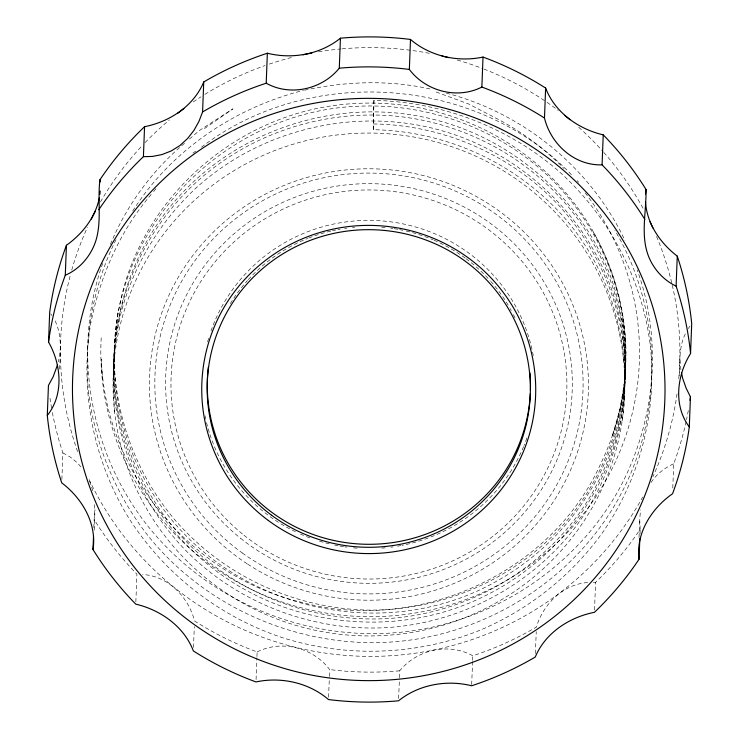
<?xml version="1.0" encoding="UTF-8"?>
<svg xmlns="http://www.w3.org/2000/svg" width="739" height="739" viewBox="0 0 739 739"><rect width="100%" height="100%" fill="white"/><g stroke="black" fill="none" stroke-linecap="round" stroke-linejoin="round"><path stroke-width="0.55" stroke-dasharray="3.69 2.77" d="M114.61 411.9C112.448 378.765 113.049 345.418 121.02 312.994C133.593 265.356 159.735 221.903 195.743 188.288C260.063 129.593 353.935 107.053 437.968 129.611C521.078 151.855 590.609 217.829 615.199 300.524C630.736 354.766 628.141 413.895 606.959 466.272C577.824 537.576 514.279 592.706 440.148 613.028C374.507 630.967 302.39 622.016 243.113 588.623C184.279 555.211 139.634 498.188 122.092 432.768C102.388 357.99 118.397 275.093 165.019 213.322C225.275 133.574 332.217 95.673 429.368 118.388C513.263 137.676 585.159 201.119 612.807 282.908C627.587 328.458 629.545 377.86 618.137 424.38C601.62 489.375 557.733 546.204 499.619 579.478C379.246 650.108 213.876 605.324 146.534 482.826C111.441 420.907 105.095 344.753 126.896 277.264C154.266 194.865 225.811 130.286 310.047 110.009A255.888 251.436 2.2 0 1 568.827 196.408A255.888 251.436 2.2 0 1 601.047 463.03C551.377 574.157 416.953 633.988 300.459 602.054C190.514 575.515 105.132 472.35 101.335 359.043L102.388 380.142M622.146 420.944A255.888 251.436 2.2 0 0 274.141 150.811A255.888 251.436 2.2 0 0 210.476 581.722A255.888 251.436 2.2 0 0 622.146 420.944C632.566 350.582 613.425 276.478 567.691 221.589C519.979 164.732 447.446 130.905 373.352 129.731L373.916 100.384C441.238 101.723 507.397 126.775 558.361 170.875C608.003 215.077 641.166 276.709 649.941 342.665C657.775 408.464 641.018 476.193 603.717 530.916C572.808 574.609 529.835 608.982 480.627 629.97C418.015 655.364 347.154 658.052 282.723 637.766C218.735 616.603 162.913 573.03 127.348 515.73C92.874 458.402 79.636 389.259 90.805 323.276C100.282 275.453 120.522 229.275 152.899 192.5M373.352 129.731L373.916 100.384M113.769 375.92C111.33 298.722 146.784 222.088 206.587 173.342C259.352 130.369 328.984 109.594 396.677 116.245C463.935 123.09 527.822 157.01 570.499 209.553C612.391 261.449 632.131 330.241 623.494 396.437M114.684 349.159C107.534 422.773 134.461 498.021 186.108 550.851C238.586 603.791 313.761 632.15 388.114 627.54C461.875 622.432 532.348 584.798 576.651 525.447C612.492 476.341 629.591 414.524 623.698 353.981M59.6 369.057C60.33 352.337 62.519 334.37 54.159 319.017M61.873 479.399L62.889 452.868A323.22 317.604 2.2 0 1 52.007 410.524M93.844 527.628L94.749 504.349M94.204 530.131L94.998 509.577M135.856 601.842L136.918 574.157A323.22 317.604 2.2 0 1 94.158 519.563M193.498 647.475L194.302 626.718M256.063 679.621L256.913 657.71M256.95 656.555L257.135 651.946A323.22 317.604 2.2 0 1 194.523 620.954C188.537 597.029 168.039 575.847 142.599 574.508M328.587 697.246L329.345 677.645M329.391 676.49L329.649 669.571C313.281 647.706 281.698 639.392 257.135 651.946M398.644 698.494L399.402 678.892M399.448 677.737L399.716 670.818C416.888 649.627 448.702 642.33 472.794 655.789A323.22 317.604 2.2 0 0 536.422 627.041C543.257 603.772 563.774 583.579 588.798 582.508M471.685 684.619L472.572 661.553M472.618 660.398L472.794 655.789M535.405 653.572L536.246 631.66M594.525 610.008L595.588 582.332A323.22 317.604 2.2 0 0 640.186 529.29L639.734 519.286L640.528 509.892M639.032 537.558L639.734 519.286M640.011 533.9L640.186 529.29M672.786 487.971L673.719 463.759A323.22 317.604 2.2 0 0 686.041 421.821M679.178 375.578C679.954 361.066 678.845 345.51 686.115 332.328M624.566 381.324L619.919 409.378L612.049 436.74C636.233 369.029 627.836 291.84 592.078 229.764M60.469 346.489L59.489 356.734L58.242 361.87M117.898 312.865L114.212 349.39L114.379 373.158M114.554 347.173L114.286 349.261C109.825 423.114 139.495 497.347 193.027 548.301C247.371 599.32 323.506 625.028 397.656 617.776C471.14 610.063 540.191 569.945 582.267 509.051C616.28 458.679 631.06 396.289 622.949 336.023M102.703 263.37C71.923 350.12 89.511 450.651 145.638 523.258C203.715 598.184 299.766 640.15 394.164 632.833C487.805 625.591 575.82 569.714 620.409 486.77C655.17 420.74 662.892 340.263 637.147 269.827M116.014 239.685C92.929 285.817 84.006 338.139 88.301 389.416C94.158 442.689 115.099 493.689 148.133 535.867C207.428 609.832 304.145 650.265 398.432 641.434C491.915 632.686 578.988 575.395 622.183 491.749C664.038 410.588 661.691 308.93 614.866 230.365M110.416 244.323C126.655 205.211 152.511 169.868 185.129 142.83M132.706 211.021C170.977 150.451 234.383 107.829 303.489 90.38M651.077 482.447C656.565 474.152 664.694 467.833 673.719 463.759M688.221 328.606L689.967 326.075M153.629 191.604L156.511 188.039M189.461 139.052L199.013 130.748L232.896 108.855L204.463 128.595M192.944 153.084L195.78 151.116M201.461 147.172C310.454 63.637 478.918 76.172 573.159 176.492M304.597 90.195C346.342 81.179 390.09 79.692 431.835 89.354M593.325 582.387L595.588 582.332M373.574 123.958C441.275 124.909 507.961 153.121 555.229 201.701C601.648 249.699 627.614 316.458 625.046 383.236M446.338 93.151C523.406 113.039 591.237 168.335 624.982 240.591M436.186 92.024L468.785 104.033L499.509 120.014A269.347 264.664 2.2 0 1 564.005 168.492M62.889 452.868L70.399 457.127L77.567 462.993L82.463 468.785M577.094 180.621L578.674 182.274M50.815 313.826L51.924 315.562M680.924 369.869L679.871 357.528M92.855 490.816L88.883 479.075A309.752 304.366 2.2 0 0 360.346 656.223A309.752 304.366 2.2 0 0 642.671 497.079M621.859 318.112C634.57 390.1 613.379 466.364 565.862 521.826C517.245 577.815 444.167 610.303 370.128 610.109C295.674 609.379 222.725 575.736 174.247 519.129C134.738 471.981 112.984 410.93 114.212 349.39C117.954 218.402 231.427 109.206 361.639 106.12C429.359 103.793 497.375 128.762 547.026 174.977C595.782 220.647 625.111 286.039 625.915 352.919M585.149 192.833A269.347 264.664 2.2 0 1 448.518 605.343A269.347 264.664 2.2 0 1 101.252 336.753M677.035 393.841A309.752 304.366 2.2 0 1 652.906 476.701M77.613 451.612A309.752 304.366 2.2 0 1 70.538 274.492M71.738 270.086A309.752 304.366 2.2 0 1 87.442 227.316M100.476 201.959A309.752 304.366 2.2 0 1 141.934 145.934M145.084 142.609A309.752 304.366 2.2 0 1 169.453 119.921M193.276 101.917A309.752 304.366 2.2 0 1 200.98 96.827M204.888 94.37A309.752 304.366 2.2 0 1 265.042 65.568M269.292 64.09A309.752 304.366 2.2 0 1 292.044 57.374M318.527 51.822A309.752 304.366 2.2 0 1 340.956 48.95M342.083 48.848A309.752 304.366 2.2 0 1 429.821 53.411M457.238 60.016A309.752 304.366 2.2 0 1 482.927 68.662M483.98 69.069A309.752 304.366 2.2 0 1 546.075 101.714M547.026 102.361A309.752 304.366 2.2 0 1 558.278 110.434M578.702 127.219A309.752 304.366 2.2 0 1 603.033 151.615M603.8 152.465A309.752 304.366 2.2 0 1 643.752 209.636M656.546 236.406A309.752 304.366 2.2 0 1 672.019 284.099M672.278 285.217A309.752 304.366 2.2 0 1 678.624 380.252M688.295 410.551A323.22 317.604 2.2 0 1 686.522 419.576M399.716 670.818A323.22 317.604 2.2 0 1 329.649 669.571M51.601 408.261A323.22 317.604 2.2 0 1 49.661 395.753M230.309 303.609A161.61 158.802 2.2 0 1 247.5 280.487M248.276 279.638A161.61 158.802 2.2 0 1 307.71 238.42M308.754 238.013A161.61 158.802 2.2 0 1 331.349 230.984M332.448 230.725A161.61 158.802 2.2 0 1 335.746 230.014M337.945 229.58A161.61 158.802 2.2 0 1 340.152 229.182M344.586 228.462A161.61 158.802 2.2 0 1 346.822 228.148M352.438 227.492A161.61 158.802 2.2 0 1 354.692 227.279M381.721 227.206A161.61 158.802 2.2 0 1 385.102 227.51M390.719 228.175A161.61 158.802 2.2 0 1 392.963 228.49M394.081 228.665A161.61 158.802 2.2 0 1 398.533 229.423M399.642 229.626A161.61 158.802 2.2 0 1 402.949 230.3M406.228 231.03A161.61 158.802 2.2 0 1 432.989 239.796M434.015 240.24A161.61 158.802 2.2 0 1 465.164 258.068M466.06 258.733A161.61 158.802 2.2 0 1 490.04 280.561M490.779 281.383A161.61 158.802 2.2 0 1 509.614 307.6M510.178 308.597A161.61 158.802 2.2 0 1 511.286 310.602M513.429 314.666A161.61 158.802 2.2 0 1 514.963 317.761M526.852 438.024A166.996 164.095 2.2 0 1 524.025 445.515M523.591 446.578A166.996 164.095 2.2 0 1 435.308 535.156M434.273 535.59A166.996 164.095 2.2 0 1 401.998 545.382M400.898 545.594A166.996 164.095 2.2 0 1 397.591 546.195M393.139 546.888A166.996 164.095 2.2 0 1 390.903 547.193M385.278 547.821A166.996 164.095 2.2 0 1 381.897 548.107M357.131 548.162A166.996 164.095 2.2 0 1 352.623 547.784M346.997 547.137A166.996 164.095 2.2 0 1 344.753 546.832M343.635 546.666A166.996 164.095 2.2 0 1 339.183 545.927M338.065 545.724A166.996 164.095 2.2 0 1 334.758 545.077M329.289 543.849A166.996 164.095 2.2 0 1 319.507 541.17M309.872 537.909A166.996 164.095 2.2 0 1 304.625 535.849M303.581 535.424A166.996 164.095 2.2 0 1 300.487 534.085M295.415 531.738A166.996 164.095 2.2 0 1 209.599 433.451M209.257 432.361A166.996 164.095 2.2 0 1 205.978 420.195M205.728 419.068A166.996 164.095 2.2 0 1 205.017 415.697M207.594 341.898A166.996 164.095 2.2 0 1 208.869 337.483M210.994 330.961A166.996 164.095 2.2 0 1 379.292 220.721A166.996 164.095 2.2 0 1 532.366 351.034M532.597 352.161A166.996 164.095 2.2 0 1 533.262 355.551M240.591 538.306A203.364 199.826 2.2 0 0 569.732 415.512A203.364 199.826 2.2 0 0 296.561 196.657A203.364 199.826 2.2 0 0 240.591 538.306M243.953 535.202A197.969 194.533 2.2 0 0 564.374 415.66A197.969 194.533 2.2 0 0 298.445 202.606A197.969 194.533 2.2 0 0 243.953 535.202M242.327 553.003A214.134 210.412 2.2 0 0 581.815 406.699A214.134 210.412 2.2 0 0 282.741 190.773A214.134 210.412 2.2 0 0 242.327 553.003M247.657 564.143A219.52 215.705 2.2 0 0 588.022 398.072A219.52 215.705 2.2 0 0 271.093 191.262A219.52 215.705 2.2 0 0 247.657 564.143"/><path stroke-width="1.11" d="M639.835 538.519L639.032 559.275A323.22 317.604 2.2 0 1 594.433 612.317C569.436 617.185 545.243 632.917 535.267 657.026A323.22 317.604 2.2 0 1 471.639 685.774C446.726 679.547 418.717 684.545 398.561 700.803A323.22 317.604 2.2 0 1 328.504 699.556C308.884 682.67 281.116 676.564 255.98 681.931A323.22 317.604 2.2 0 1 193.369 650.939C184.103 626.561 160.594 609.943 135.764 604.142A323.22 317.604 2.2 0 1 93.003 549.539C97.114 523.517 81.983 498.141 61.734 482.853A323.22 317.604 2.2 0 1 47.296 415.457C64.062 394.598 61.263 364.225 48.543 342.083L49.698 312.098A323.22 317.604 2.2 0 1 66.436 245.265C82.509 233.903 95.497 217.164 99.405 197.599M47.296 415.457L48.441 385.481L53.171 376.733L57.494 364.946M48.543 342.083A323.22 317.604 2.2 0 1 65.281 275.241L66.436 245.265M65.281 275.241C80.098 268.931 91.073 255.639 95.95 240.443C101.862 220.721 97.382 199.909 99.968 179.725A323.22 317.604 2.2 0 1 144.567 126.683C169.564 121.815 193.757 106.083 203.733 81.974A323.22 317.604 2.2 0 1 267.361 53.226C292.274 59.453 320.283 54.455 340.439 38.197A323.22 317.604 2.2 0 1 410.496 39.444C430.116 56.33 457.884 62.436 483.02 57.069A323.22 317.604 2.2 0 1 545.631 88.061C554.897 112.439 578.406 129.057 603.236 134.858A323.22 317.604 2.2 0 1 645.997 189.461C646.56 212.841 639.494 237.746 650.117 259.925C655.622 271.231 664.675 280.746 676.111 286.132A323.22 317.604 2.2 0 1 690.559 353.519C676.961 375.172 673.118 405.526 689.302 426.902A323.22 317.604 2.2 0 1 672.564 493.735C651.733 508.238 635.651 533.105 639.032 559.275M93.003 549.539L93.493 536.856M98.814 209.71A323.22 317.604 2.2 0 1 143.412 156.668L144.567 126.683M143.412 156.668L152.465 156.437L161.906 154.599L171.199 150.95L179.799 145.62L187.438 138.673L193.951 130.387L199.003 121.27L202.578 111.959L203.733 81.974M202.578 111.959A323.22 317.604 2.2 0 1 266.206 83.211L267.361 53.226M266.206 83.211C290.298 96.67 322.112 89.373 339.284 68.182L340.439 38.197M644.842 219.437A323.22 317.604 2.2 0 0 602.082 164.843C574.536 165.85 550.731 144.059 544.477 118.046A323.22 317.604 2.2 0 0 481.865 87.054C457.302 99.608 425.719 91.294 409.351 69.429L410.496 39.444M481.865 87.054L483.02 57.069M544.477 118.046L545.631 88.061M602.082 164.843L603.236 134.858M676.111 286.132L677.266 256.147C660.315 243.131 646.819 223.677 645.507 201.876M690.559 353.519L691.704 323.543A323.22 317.604 2.2 0 0 677.266 256.147M689.302 426.902L690.457 396.917L686.069 388.012L682.614 378.156L681.552 372.973M99.876 194.366L100.181 191.05M645.563 194.024L645.997 189.461M99.968 179.725L100.116 182.016M91.35 219.067A309.752 304.366 2.2 0 1 95.497 210.957M177.499 113.427A309.752 304.366 2.2 0 1 183.9 108.578M303.018 54.788A309.752 304.366 2.2 0 1 311.849 53.005M441.968 56.016A309.752 304.366 2.2 0 1 448.527 57.633M564.651 115.358A309.752 304.366 2.2 0 1 569.991 119.7M649.987 221.857A309.752 304.366 2.2 0 1 652.897 228.037M339.284 68.182A323.22 317.604 2.2 0 1 409.351 69.429M690.457 396.917A323.22 317.604 2.2 0 1 689.967 400.335M530.297 393.545A161.61 158.802 2.2 0 1 355.671 543.747A161.61 158.802 2.2 0 1 208.333 367.163M529.965 372.89A161.61 158.802 2.2 0 1 530.426 390.1M178.441 612.391A296.284 291.138 2.2 0 0 660.546 440.241A296.284 291.138 2.2 0 0 267.213 115.838A296.284 291.138 2.2 0 0 178.441 612.391M271.601 515.249A161.61 158.802 2.2 0 0 529.189 407.946A161.61 158.802 2.2 0 0 305.53 242.263A161.61 158.802 2.2 0 0 271.601 515.249M268.322 520.478A166.996 164.095 2.2 0 0 534.491 409.6A166.996 164.095 2.2 0 0 303.378 238.392A166.996 164.095 2.2 0 0 268.322 520.478"/></g></svg>
